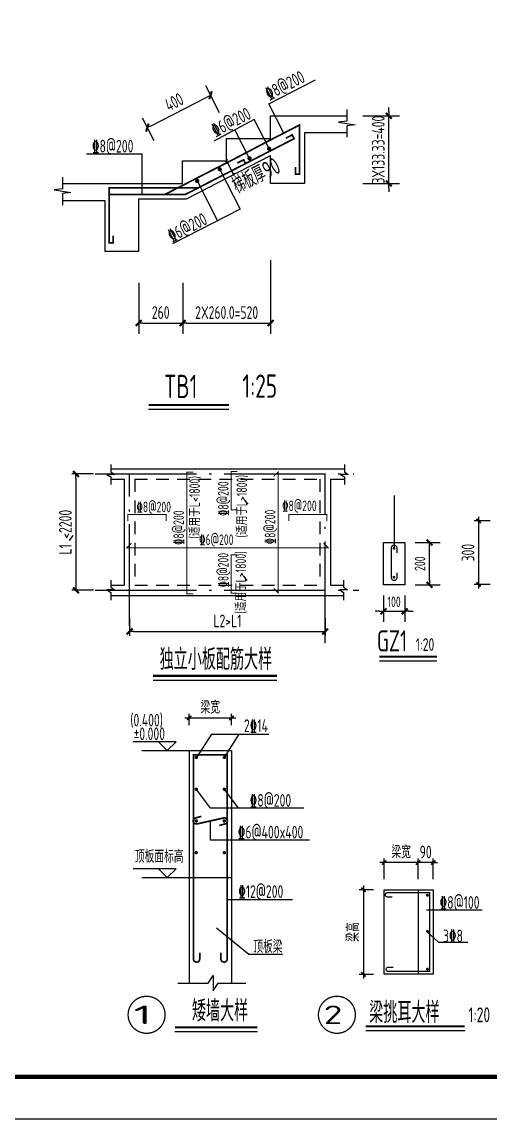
# Model space of a CAD drawing. Extents: x -144902 to 588294, y -160863 to 65494.
# Drawn here: x 257585 to 268654, y -159300 to -133365 of the extents above; entities that cross this region are included whole.
import ezdxf
from ezdxf.enums import TextEntityAlignment as Align

# ---------------------------------------------------------------- set-up
doc = ezdxf.new("R2010")
doc.units = 0
doc.header["$LTSCALE"] = 100
doc.linetypes.add('3', pattern=[5, 3, -2])
doc.linetypes.add('ACAD_ISO04W100', pattern=[30.5, 24, -3, 0.5, -3])
doc.layers.get('0').update_dxf_attribs({"linetype": 'CONTINUOUS'})
doc.layers.get('Defpoints').update_dxf_attribs({"linetype": 'CONTINUOUS'})
for name, color, linetype in [('1111$0$DIM', 3, 'CONTINUOUS'), ('1111$0$DMARK', 7, 'CONTINUOUS'), ('1111$0$TEXT', 130, 'CONTINUOUS'), ('1111$0$支座钢筋标注', 7, 'CONTINUOUS'), ('1111$0$梁__实线', 4, 'CONTINUOUS'), ('1508', 2, 'CONTINUOUS'), ('BDIM', 3, 'CONTINUOUS'), ('BSET', 2, 'CONTINUOUS'), ('b板标注', 6, 'CONTINUOUS'), ('CDIM', 3, 'CONTINUOUS'), ('CSET', 2, 'CONTINUOUS'), ('DOTE', 253, 'ACAD_ISO04W100'), ('GZ', 7, 'CONTINUOUS'), ('STAIR', 2, 'CONTINUOUS'), ('TEXT', 7, 'CONTINUOUS'), ('tk', 7, 'CONTINUOUS'), ('柱', 2, 'CONTINUOUS'), ('校对后版本08$0$柱', 50, 'CONTINUOUS'), ('梁__虚线', 106, '3')]:
    doc.layers.add(name, color=color, linetype=linetype)
doc.layers.add('REIN', color=6, linetype='CONTINUOUS', lineweight=18)
doc.styles.add('1111$0$TSSD_DIMENSION', font='Tssdeng.shx', dxfattribs={"width": 0.7, "bigfont": 'tssdchn.shx'})
doc.styles.add('_TCH_AXIS', font='tssdeng.shx', dxfattribs={"width": 0.7, "bigfont": 'tssdchn.shx'})
doc.styles.get("Standard").update_dxf_attribs({"font": 'tssdeng.shx', "width": 0.7, "bigfont": 'tssdchn.shx'})
doc.styles.add('TSSD_Dimension', font='Tssdeng.shx', dxfattribs={"width": 0.7, "bigfont": 'tssdchn.shx'})
doc.dimstyles.new('1111$0$TSSD_100_100', dxfattribs={"dimtxt": 300, "dimasz": 100, "dimexe": 100, "dimexo": 250, "dimgap": 100, "dimtad": 1, "dimdec": 0, "dimzin": 0, "dimdsep": 46, "dimtxsty": '1111$0$TSSD_DIMENSION', "dimblk": '1111$0$_TSDBK', "dimcen": 0, "dimdle": 100, "dimclrt": 255, "dimadec": 0, "dimazin": 0, "dimtfac": 1, "dimtdec": 0, "dimtix": 1, "dimtmove": 2, "dimatfit": 3, "dimldrblk": '1111$0$_TSDBK', "dimfxl": 1, "dimtolj": 1, "dimtzin": 0, "dimarcsym": 0})
doc.dimstyles.new('TSSD_100_100', dxfattribs={"dimtxt": 300, "dimasz": 100, "dimexe": 100, "dimexo": 250, "dimgap": 100, "dimtad": 1, "dimdec": 0, "dimzin": 0, "dimdsep": 46, "dimtxsty": 'TSSD_Dimension', "dimblk": 'ARCHTICK', "dimcen": 0, "dimdle": 100, "dimclrt": 7, "dimadec": 0, "dimazin": 0, "dimtfac": 1, "dimtdec": 0, "dimtix": 1, "dimtmove": 2, "dimatfit": 3, "dimfxl": 1, "dimtolj": 1, "dimtzin": 0, "dimarcsym": 0})
doc.dimstyles.new('TSSD_100_100$0', dxfattribs={"dimtxt": 300, "dimasz": 100, "dimexe": 250, "dimexo": 250, "dimgap": 100, "dimtad": 1, "dimdec": 0, "dimzin": 0, "dimdsep": 46, "dimtxsty": 'TSSD_Dimension', "dimblk": '_tsdbk', "dimblk1": '_tsdbk', "dimblk2": '_tsdbk', "dimsah": 1, "dimcen": 0, "dimclrt": 7, "dimadec": 0, "dimazin": 0, "dimtfac": 1, "dimtdec": 0, "dimtix": 1, "dimtmove": 2, "dimatfit": 3, "dimldrblk": '_tsdbk', "dimfxl": 1, "dimtolj": 1, "dimtzin": 0, "dimarcsym": 0})

# ---------------------------------------------------------------- blocks, each defined once
blk = doc.blocks.new('A1tk')
at = {"layer": 'tk', "color": 5}
blk.add_lwpolyline([(0, 0), (0, 59400), (84100, 59400), (84100, 0)], close=True, dxfattribs=at)
at = {"layer": 'tk', "const_width": 100}
blk.add_lwpolyline([(2500, 1000), (83100, 1000), (83100, 58400), (2500, 58400)], close=True, dxfattribs=at)
blk = doc.blocks.new('_tsdbk')
blk.add_line((-1, 0), (0, 0))
at = {"const_width": 0.5}
blk.add_lwpolyline([(-0.7, -0.7), (0.7, 0.7)], dxfattribs=at)
blk = doc.blocks.new('*D1405')
at = {"layer": 'CDIM', "color": 0, "lineweight": -2}
for p, q in [((266135, -146921), (266135, -147547)), ((266635, -146921), (266635, -147547)), ((266035, -147297), (265935, -147297)), ((266135, -147297), (266635, -147297)), ((266735, -147297), (266835, -147297))]:
    blk.add_line(p, q, dxfattribs=at)
at = {"layer": 'Defpoints', "color": 0}
for p in [(266135, -146671), (266635, -146671), (266635, -147297)]:
    blk.add_point(p, dxfattribs=at)
at = {"layer": 'CDIM', "color": 0, "lineweight": -2, "xscale": 100, "yscale": 100, "zscale": 100}
blk.add_blockref('_tsdbk', (266135, -147297), dxfattribs=at)
at = {"layer": 'CDIM', "color": 0, "lineweight": -2, "xscale": 100, "yscale": 100, "zscale": 100, "rotation": 180}
blk.add_blockref('_tsdbk', (266635, -147297), dxfattribs=at)
at = {"layer": 'CDIM', "color": 7, "insert": (266385, -147072), "char_height": 250, "attachment_point": 5, "style": 'TSSD_Dimension'}
blk.add_mtext('\\A1;100', dxfattribs=at)
blk = doc.blocks.new('*D1406')
at = {"layer": 'CDIM', "color": 0, "lineweight": -2}
for p, q in [((266885, -145671), (267473, -145671)), ((267223, -146571), (267223, -145771)), ((266885, -146671), (267473, -146671))]:
    blk.add_line(p, q, dxfattribs=at)
at = {"layer": 'Defpoints', "color": 0}
for p in [(266635, -145671, 0), (267223, -145671), (266635, -146671)]:
    blk.add_point(p, dxfattribs=at)
at = {"layer": 'CDIM', "color": 0, "lineweight": -2, "xscale": 100, "yscale": 100, "zscale": 100}
for p, rotation in [((267223, -145671), 90), ((267223, -146671), 270)]:
    blk.add_blockref('_tsdbk', p, dxfattribs=dict(at, rotation=rotation))
at = {"layer": 'CDIM', "color": 7, "insert": (266998, -146171), "char_height": 250, "attachment_point": 5, "rotation": 90, "style": 'TSSD_Dimension'}
blk.add_mtext('\\A1;200', dxfattribs=at)
blk = doc.blocks.new('1111$0$_TSDBK')
blk.add_line((-1, 0), (0, 0))
at = {"const_width": 0.5}
blk.add_lwpolyline([(-0.7, -0.7), (0.7, 0.7)], dxfattribs=at)
blk = doc.blocks.new('*D1407')
at = {"layer": '1111$0$DIM', "color": 0, "lineweight": -2}
for p, q in [((259274, -144051), (258762, -144051)), ((258862, -144151), (258862, -146701)), ((259274, -146801), (258762, -146801))]:
    blk.add_line(p, q, dxfattribs=at)
at = {"layer": 'Defpoints', "color": 0}
for p in [(259524, -144051), (258862, -146801), (259524, -146801)]:
    blk.add_point(p, dxfattribs=at)
at = {"layer": '1111$0$DIM', "color": 0, "lineweight": -2, "xscale": 100, "yscale": 100, "zscale": 100}
for p, rotation in [((258862, -144051), 90), ((258862, -146801), 270)]:
    blk.add_blockref('1111$0$_TSDBK', p, dxfattribs=dict(at, rotation=rotation))
at = {"layer": '1111$0$DIM', "color": 255, "insert": (258612, -145426), "char_height": 300, "attachment_point": 5, "rotation": 90, "style": '1111$0$TSSD_DIMENSION'}
blk.add_mtext('\\A1;L1 <2200', dxfattribs=at)
blk = doc.blocks.new('*D1408')
at = {"layer": '1111$0$DIM', "color": 0, "lineweight": -2}
for p, q in [((260131, -147458), (260131, -147874)), ((264756, -147458), (264756, -147874)), ((260231, -147774), (264656, -147774))]:
    blk.add_line(p, q, dxfattribs=at)
at = {"layer": 'Defpoints', "color": 0}
for p in [(260131, -147208), (264756, -147208), (264756, -147774)]:
    blk.add_point(p, dxfattribs=at)
at = {"layer": '1111$0$DIM', "color": 0, "lineweight": -2, "xscale": 100, "yscale": 100, "zscale": 100, "rotation": 180}
blk.add_blockref('1111$0$_TSDBK', (260131, -147774), dxfattribs=at)
at = {"layer": '1111$0$DIM', "color": 0, "lineweight": -2, "xscale": 100, "yscale": 100, "zscale": 100}
blk.add_blockref('1111$0$_TSDBK', (264756, -147774), dxfattribs=at)
at = {"layer": '1111$0$DIM', "color": 255, "insert": (262444, -147524), "char_height": 300, "attachment_point": 5, "style": '1111$0$TSSD_DIMENSION'}
blk.add_mtext('\\A1;L2>L1', dxfattribs=at)
blk = doc.blocks.new('_ArchTick')
at = {"color": 0, "linetype": 'ByBlock', "const_width": 0.4}
blk.add_lwpolyline([(-0.5, -0.5), (0.5, 0.5)], dxfattribs=at)
blk = doc.blocks.new('*D1409')
at = {"layer": 'BDIM', "color": 0, "lineweight": -2}
for p, q in [((261439, -149817), (262639, -149817)), ((261539, -149990), (261539, -149717)), ((262539, -149990), (262539, -149717))]:
    blk.add_line(p, q, dxfattribs=at)
at = {"layer": 'Defpoints', "color": 0}
for p in [(262539, -149817), (261539, -150240), (262539, -150240)]:
    blk.add_point(p, dxfattribs=at)
at = {"layer": 'BDIM', "color": 0, "lineweight": -2, "xscale": 100, "yscale": 100, "zscale": 100, "rotation": 180}
blk.add_blockref('_ArchTick', (261539, -149817), dxfattribs=at)
at = {"layer": 'BDIM', "color": 0, "lineweight": -2, "xscale": 100, "yscale": 100, "zscale": 100}
blk.add_blockref('_ArchTick', (262539, -149817), dxfattribs=at)
at = {"layer": 'BDIM', "color": 7, "insert": (262039, -149567), "char_height": 300, "attachment_point": 5, "style": 'TSSD_Dimension'}
blk.add_mtext('\\A1;梁宽', dxfattribs=at)
blk = doc.blocks.new('*D1412')
at = {"layer": 'CDIM', "color": 0, "lineweight": -2}
for p, q in [((268653, -145161), (268282, -145161)), ((268382, -145061), (268382, -146761)), ((268653, -146661), (268282, -146661))]:
    blk.add_line(p, q, dxfattribs=at)
at = {"layer": 'Defpoints', "color": 0}
for p in [(268903, -145161), (268382, -146661), (268903, -146661)]:
    blk.add_point(p, dxfattribs=at)
at = {"layer": 'CDIM', "color": 0, "lineweight": -2, "xscale": 100, "yscale": 100, "zscale": 100}
for p, rotation in [((268382, -145161), 90), ((268382, -146661), 270)]:
    blk.add_blockref('_ArchTick', p, dxfattribs=dict(at, rotation=rotation))
at = {"layer": 'CDIM', "color": 7, "insert": (268132, -145911), "char_height": 300, "attachment_point": 5, "rotation": 90, "style": 'TSSD_Dimension'}
blk.add_mtext('\\A1;300', dxfattribs=at)
blk = doc.blocks.new('*D1485')
at = {"layer": 'Defpoints', "color": 0}
for p in [(266951, -153237), (266951, -153879), (267311, -153879)]:
    blk.add_point(p, dxfattribs=at)
at = {"layer": 'GZ', "color": 0, "lineweight": -2}
for p, q in [((266951, -153237), (266851, -153237)), ((266951, -153629), (266951, -153137)), ((267311, -153237), (266951, -153237)), ((267311, -153629), (267311, -153137)), ((267311, -153237), (267411, -153237))]:
    blk.add_line(p, q, dxfattribs=at)
at = {"layer": 'GZ', "color": 0, "lineweight": -2, "xscale": 100, "yscale": 100, "zscale": 100}
blk.add_blockref('_ArchTick', (266951, -153237), dxfattribs=at)
at = {"layer": 'GZ', "color": 0, "lineweight": -2, "xscale": 100, "yscale": 100, "zscale": 100, "rotation": 180}
blk.add_blockref('_ArchTick', (267311, -153237), dxfattribs=at)
at = {"layer": 'GZ', "color": 7, "insert": (267131, -152987), "char_height": 300, "attachment_point": 5, "style": 'TSSD_Dimension'}
blk.add_mtext('\\A1;90', dxfattribs=at)
blk = doc.blocks.new('*D1486')
at = {"layer": 'Defpoints', "color": 0}
for p in [(266151, -153237), (266151, -153879), (266951, -153879)]:
    blk.add_point(p, dxfattribs=at)
at = {"layer": 'GZ', "color": 0, "lineweight": -2}
for p, q in [((267051, -153237), (266051, -153237)), ((266151, -153629), (266151, -153137)), ((266951, -153629), (266951, -153137))]:
    blk.add_line(p, q, dxfattribs=at)
at = {"layer": 'GZ', "color": 0, "lineweight": -2, "xscale": 100, "yscale": 100, "zscale": 100, "rotation": 180}
blk.add_blockref('_ArchTick', (266151, -153237), dxfattribs=at)
at = {"layer": 'GZ', "color": 0, "lineweight": -2, "xscale": 100, "yscale": 100, "zscale": 100}
blk.add_blockref('_ArchTick', (266951, -153237), dxfattribs=at)
at = {"layer": 'GZ', "color": 7, "insert": (266551, -152987), "char_height": 300, "attachment_point": 5, "style": 'TSSD_Dimension'}
blk.add_mtext('\\A1;梁宽', dxfattribs=at)
blk = doc.blocks.new('*D1414')
at = {"layer": 'Defpoints', "color": 0}
for p in [(266151, -153879), (265660, -155879), (266151, -155879)]:
    blk.add_point(p, dxfattribs=at)
at = {"layer": 'GZ', "color": 0, "lineweight": -2}
for p, q in [((265660, -153779), (265660, -155979)), ((265901, -153879), (265560, -153879)), ((265901, -155879), (265560, -155879))]:
    blk.add_line(p, q, dxfattribs=at)
at = {"layer": 'GZ', "color": 0, "lineweight": -2, "xscale": 100, "yscale": 100, "zscale": 100}
for p, rotation in [((265660, -153879), 90), ((265660, -155879), 270)]:
    blk.add_blockref('_ArchTick', p, dxfattribs=dict(at, rotation=rotation))
at = {"layer": 'GZ', "color": 7, "insert": (265410, -154879), "char_height": 300, "attachment_point": 5, "rotation": 90, "style": 'TSSD_Dimension'}
blk.add_mtext('\\A1;梁高', dxfattribs=at)
blk = doc.blocks.new('*D1415')
at = {"layer": 'Defpoints', "color": 0}
for p in [(262044, -135097), (262372, -135738), (260824, -136397)]:
    blk.add_point(p, dxfattribs=at)
at = {"layer": 'STAIR', "color": 0, "lineweight": -2}
for p, q in [((262258, -135515), (261930, -134874)), ((260639, -135817), (261955, -135143)), ((260710, -136174), (260436, -135640))]:
    blk.add_line(p, q, dxfattribs=at)
at = {"layer": 'STAIR', "color": 0, "lineweight": -2, "xscale": 100, "yscale": 100, "zscale": 100}
for p, rotation in [((262044, -135097), 27.14909976686223), ((260550, -135863), 207.1490997668622)]:
    blk.add_blockref('_tsdbk', p, dxfattribs=dict(at, rotation=rotation))
at = {"layer": 'STAIR', "color": 7, "insert": (261183, -135257), "char_height": 300, "attachment_point": 5, "rotation": 27.1491, "style": 'TSSD_Dimension'}
blk.add_mtext('\\A1;400', dxfattribs=at)
blk = doc.blocks.new('*D1416')
at = {"layer": 'Defpoints', "color": 0}
for p in [(265392, -135584), (266261, -135584), (265392, -137184)]:
    blk.add_point(p, dxfattribs=at)
at = {"layer": 'STAIR', "color": 0, "lineweight": -2}
for p, q in [((265642, -135584), (266511, -135584)), ((266261, -135484), (266261, -135384)), ((266261, -137184), (266261, -135584)), ((265642, -137184), (266511, -137184)), ((266261, -137284), (266261, -137384))]:
    blk.add_line(p, q, dxfattribs=at)
at = {"layer": 'STAIR', "color": 0, "lineweight": -2, "xscale": 100, "yscale": 100, "zscale": 100}
for p, rotation in [((266261, -135584), 270), ((266261, -137184), 90)]:
    blk.add_blockref('_tsdbk', p, dxfattribs=dict(at, rotation=rotation))
at = {"layer": 'STAIR', "color": 7, "insert": (266011, -136384), "char_height": 300, "attachment_point": 5, "rotation": 90, "style": 'TSSD_Dimension'}
blk.add_mtext('\\A1;3X133.33=400', dxfattribs=at)
blk = doc.blocks.new('*D1417')
at = {"layer": 'Defpoints', "color": 0}
for p in [(263466, -138750), (261386, -139284), (263466, -140484)]:
    blk.add_point(p, dxfattribs=at)
at = {"layer": 'STAIR', "color": 0, "lineweight": -2}
for p, q in [((263466, -139000), (263466, -140734)), ((261386, -139534), (261386, -140734)), ((261486, -140484), (263366, -140484))]:
    blk.add_line(p, q, dxfattribs=at)
at = {"layer": 'STAIR', "color": 0, "lineweight": -2, "xscale": 100, "yscale": 100, "zscale": 100, "rotation": 180}
blk.add_blockref('_tsdbk', (261386, -140484), dxfattribs=at)
at = {"layer": 'STAIR', "color": 0, "lineweight": -2, "xscale": 100, "yscale": 100, "zscale": 100}
blk.add_blockref('_tsdbk', (263466, -140484), dxfattribs=at)
at = {"layer": 'STAIR', "color": 7, "insert": (262426, -140234), "char_height": 300, "attachment_point": 5, "style": 'TSSD_Dimension'}
blk.add_mtext('\\A1;2X260.0=520', dxfattribs=at)
blk = doc.blocks.new('*D1418')
at = {"layer": 'Defpoints', "color": 0}
for p in [(260346, -139284), (261386, -139284), (261386, -140484)]:
    blk.add_point(p, dxfattribs=at)
at = {"layer": 'STAIR', "color": 0, "lineweight": -2}
for p, q in [((260346, -139534), (260346, -140734)), ((261386, -139534), (261386, -140734)), ((260446, -140484), (261286, -140484))]:
    blk.add_line(p, q, dxfattribs=at)
at = {"layer": 'STAIR', "color": 0, "lineweight": -2, "xscale": 100, "yscale": 100, "zscale": 100, "rotation": 180}
blk.add_blockref('_tsdbk', (260346, -140484), dxfattribs=at)
at = {"layer": 'STAIR', "color": 0, "lineweight": -2, "xscale": 100, "yscale": 100, "zscale": 100}
blk.add_blockref('_tsdbk', (261386, -140484), dxfattribs=at)
at = {"layer": 'STAIR', "color": 7, "insert": (260866, -140234), "char_height": 300, "attachment_point": 5, "style": 'TSSD_Dimension'}
blk.add_mtext('\\A1;260', dxfattribs=at)

msp = doc.modelspace()

# ---------------------------------------------------------------- linework, layer by layer
at = {"ltscale": 2}
for p, q in [((262063.779, -150200.856), (261712.834, -150752.423)), ((262063.779, -150200.856), (263421.17, -150200.856)), ((262717.34, -150200.856), (262366.395, -150752.423)), ((260423.554, -150589.236), (261538.872, -150589.236)), ((261538.872, -150589.236), (262538.872, -150589.236)), ((261538.872, -150589.236), (261538.872, -153589.236)), ((262538.872, -150589.236), (262538.872, -153589.236)), ((262043.486, -151953.601), (261719.35, -151518.462)), ((262706.024, -151953.601), (262381.888, -151518.462)), ((264253.599, -151953.601), (262043.486, -151953.601)), ((262043.486, -152709.244), (262043.486, -152251.756)), ((264382.523, -152709.244), (262043.486, -152709.244)), ((260423.554, -153589.236), (261538.872, -153589.236)), ((261538.872, -153589.236), (262538.872, -153589.236)), ((261538.872, -153589.236), (261538.872, -156089.236)), ((262538.872, -153589.236), (262538.872, -156089.236)), ((263983.765, -154120.23), (262438.872, -154120.23)), ((262952.792, -155406.32), (262188.716, -154790.354)), ((263743.771, -155406.32), (262952.792, -155406.32))]:
    msp.add_line(p, q, dxfattribs=at)
msp.add_line((261200.938, -157232.84), (263152.773, -157232.84))
for points in [[(260815.269, -150382.774), (261021.731, -150589.236), (261228.193, -150382.774), (260213.485, -150382.774)], [(260815.269, -153382.774), (261021.731, -153589.236), (261228.193, -153382.774), (260213.485, -153382.774)]]:
    msp.add_lwpolyline(points, dxfattribs=at)
at = {"ltscale": 2, "const_width": 40}
for points in [[(261788.872, -155364.236), (261788.872, -155514.236, -1), (261638.872, -155514.236), (261638.872, -150689.236), (262438.872, -150689.236), (262438.872, -155514.236, -1), (262288.872, -155514.236), (262288.872, -155364.236)], [(261826.139, -152144.419), (261687.549, -152183.52, 1), (261726.65, -152322.109), (262350.788, -152183.52, -1), (262389.889, -152322.109), (262251.299, -152361.21)]]:
    msp.add_lwpolyline(points, format="xyb", dxfattribs=at)
for points in [[(261687.402, -150752.423, 1), (261727.402, -150752.423, 1)], [(262350.305, -150752.423, 1), (262390.305, -150752.423, 1)], [(261687.402, -151502.423, 1), (261727.402, -151502.423, 1)], [(262350.305, -151502.423, 1), (262390.305, -151502.423, 1)], [(261687.402, -152252.423, 1), (261727.402, -152252.423, 1)], [(262350.305, -152252.423, 1), (262390.305, -152252.423, 1)], [(261687.402, -153002.423, 1), (261727.402, -153002.423, 1)], [(262350.305, -153002.423, 1), (262390.305, -153002.423, 1)]]:
    msp.add_lwpolyline(points, format="xyb", close=True, dxfattribs=at)
msp.add_lwpolyline([(261271.492, -156089.236), (261984.686, -156089.236), (262104.686, -155909.236), (262104.686, -156269.236), (262224.686, -156089.236), (262878.876, -156089.236)])
at = {"const_width": 50}
msp.add_lwpolyline([(261200.938, -157132.84), (263152.773, -157132.84)], dxfattribs=at)
at = {"const_width": 50, "elevation": 0}
msp.add_lwpolyline([(265713.595, -157110.353), (268055.58, -157110.353)], dxfattribs=at)
at = {"elevation": 0}
msp.add_lwpolyline([(265713.595, -157210.353), (268055.58, -157210.353)], dxfattribs=at)
at = {"layer": '1111$0$DMARK', "elevation": 0}
for points in [[(259684.34, -143826.968), (259684.34, -143996.802), (259774.34, -144059.302), (259594.34, -144059.302), (259684.34, -144121.802), (259684.34, -144300.274)], [(265208.766, -143826.968), (265208.766, -143996.802), (265298.766, -144059.302), (265118.766, -144059.302), (265208.767, -144121.802), (265208.766, -144300.274)], [(259684.34, -146558.999), (259684.34, -146728.833), (259774.34, -146791.333), (259594.34, -146791.333), (259684.34, -146853.833), (259684.34, -147032.305)], [(265190.003, -146558.999), (265190.003, -146728.833), (265280.003, -146791.333), (265100.003, -146791.333), (265190.003, -146853.833), (265190.003, -147032.305)]]:
    msp.add_lwpolyline(points, dxfattribs=at)
at = {"layer": '1111$0$TEXT'}
msp.add_line((260685.382, -148922.708, 0), (263614.625, -148922.708, 0), dxfattribs=at)
at = {"layer": '1111$0$TEXT', "const_width": 50, "elevation": 0}
msp.add_lwpolyline([(260685.382, -148822.708), (263614.625, -148822.708)], dxfattribs=at)
at = {"layer": '1111$0$支座钢筋标注'}
for p, q in [((262850.125, -144667.994, 0), (262927.939, -144765.206, 0)), ((258787.744, -145507.023, 0), (258699.428, -145621.742, 0)), ((262825.959, -146469.627, 0), (262903.773, -146566.839, 0))]:
    msp.add_line(p, q, dxfattribs=at)
at = {"layer": '1111$0$梁__实线'}
for p, q in [((259684.34, -143926.176, 0), (265208.766, -143926.176, 0)), ((259684.34, -144176.176, 0), (260006.146, -144176.176, 0)), ((260006.146, -144176.176, 0), (260006.146, -146676.176, 0)), ((264881.146, -144176.176, 0), (265208.767, -144176.176, 0)), ((264881.146, -144176.176, 0), (264881.146, -146676.176, 0)), ((259684.34, -146676.176, 0), (260006.146, -146676.176, 0)), ((264881.146, -146676.176, 0), (265190.003, -146676.176, 0)), ((259684.34, -146926.176, 0), (265190.003, -146926.176, 0))]:
    msp.add_line(p, q, dxfattribs=at)
at = {"layer": 'BSET', "color": 4}
msp.add_line((266038.284, -148470.209), (267396.302, -148470.209), dxfattribs=at)
at = {"layer": 'BSET', "elevation": 690.819}
msp.add_lwpolyline([(266634.863, -145670.599), (266634.863, -146670.599), (266134.863, -146670.599), (266134.863, -145670.599)], close=True, dxfattribs=at)
at = {"layer": 'BSET', "color": 4, "const_width": 50}
msp.add_lwpolyline([(266038.284, -148370.209), (267396.302, -148370.209)], dxfattribs=at)
at = {"layer": 'b板标注', "const_width": 30, "elevation": 0}
msp.add_lwpolyline([(266345.668, -154048.595), (266225.668, -154048.595, -1), (266225.668, -153948.595), (267224.041, -153948.595), (267224.041, -155810.407), (266246.128, -155810.407, -1), (266246.128, -155710.407), (266366.128, -155710.407)], format="xyb", dxfattribs=at)
at = {"layer": 'b板标注', "const_width": 30.625}
for points in [[(260095.66, -156835.248, 1), (260970.66, -156835.248, 1)], [(264595.133, -156835.248, 1), (265470.133, -156835.248, 1)]]:
    msp.add_lwpolyline(points, format="xyb", close=True, dxfattribs=at)
at = {"layer": 'DOTE'}
for p, q in [((259315.005, -144051.176, 0), (265429.353, -144051.176, 0)), ((260131.146, -147636.52, 0), (260131.146, -144051.176, 0)), ((264756.146, -148049.048, 0), (264756.146, -144051.176, 0)), ((259315.005, -146801.176, 0), (265548.023, -146801.176, 0))]:
    msp.add_line(p, q, dxfattribs=at)
at = {"layer": 'GZ'}
for p, q in [((266150.568, -153878.583), (267310.568, -153878.583)), ((266150.568, -155878.583), (266150.568, -153878.583)), ((266950.568, -153878.583), (266950.568, -155878.583)), ((267310.568, -153878.583), (267310.568, -155878.583)), ((267310.568, -155878.583), (266150.568, -155878.583))]:
    msp.add_line(p, q, dxfattribs=at)
at = {"layer": 'GZ', "linetype": 'ByBlock'}
for p, q in [((267150.585, -154353.656), (268465.506, -154353.656)), ((267173.098, -154880.101), (267432.404, -155120.705)), ((267432.404, -155120.705), (268131.739, -155120.705))]:
    msp.add_line(p, q, dxfattribs=at)
at = {"layer": 'GZ', "const_width": 35, "elevation": 0}
for points in [[(267155.598, -154009.476, 1), (267190.598, -154009.476, 1)], [(267155.598, -154862.601, 1), (267190.598, -154862.601, 1)], [(267155.598, -155754.753, 1), (267190.598, -155754.753, 1)]]:
    msp.add_lwpolyline(points, format="xyb", close=True, dxfattribs=at)
at = {"layer": 'REIN', "color": 210, "const_width": 25, "elevation": 0}
for points in [[(261634.343, -146883.282), (261484.343, -146883.282), (261484.343, -144010.837), (261634.343, -144010.837)], [(262681.788, -144895.121), (262531.788, -144895.121), (262531.788, -143990.636), (262681.788, -143990.636)], [(263538.097, -144107.873), (263644.163, -144001.807), (263644.163, -146859.843), (263538.097, -146753.777)], [(260089.956, -145161.075), (260089.956, -145011.075), (260994.441, -145011.075), (260994.441, -145161.075)], [(264797.336, -145161.075), (264797.336, -145011.075), (263892.851, -145011.075), (263892.851, -145161.075)], [(260173.886, -145688.536), (260067.82, -145794.602), (264823.739, -145794.602), (264717.673, -145688.536)], [(262681.788, -146868.606), (262531.788, -146868.606), (262531.788, -145964.121), (262681.788, -145964.121)]]:
    msp.add_lwpolyline(points, dxfattribs=at)
at = {"layer": 'REIN', "const_width": 30, "elevation": 690.819}
msp.add_lwpolyline([(266450.615, -145918.92), (266450.615, -145798.92, 1), (266320.615, -145798.92), (266320.615, -146501.901, 1), (266450.615, -146501.901), (266450.615, -146381.901)], format="xyb", dxfattribs=at)
for points in [[(266365.552, -145806.272, 1), (266400.552, -145806.272, 1)], [(266363.826, -146490.781, 1), (266398.826, -146490.781, 1)]]:
    msp.add_lwpolyline(points, format="xyb", close=True, dxfattribs=at)
at = {"layer": 'STAIR'}
for p, q in [((263465.584, -136116.984), (263465.584, -135583.664)), ((263465.584, -135583.664), (265265.584, -135583.664)), ((262425.584, -136650.304), (262425.584, -136116.984)), ((262425.584, -136116.984), (263465.584, -136116.984)), ((265265.584, -135983.664), (264265.584, -135983.664)), ((264265.584, -135983.664), (264265.584, -137183.664)), ((261385.584, -137183.624), (261385.584, -136650.304)), ((261385.584, -136650.304), (262425.584, -136650.304)), ((261472.508, -137543.624), (263465.584, -136521.56)), ((262440.816, -136617.161), (262411.974, -136679.92)), ((262425.584, -136650.304), (262589.855, -136970.64)), ((263465.584, -137183.664), (263465.584, -136521.56)), ((258545.584, -137183.624), (261385.584, -137183.624)), ((261729.213, -137123.103), (262212.899, -138066.314)), ((262605.086, -136937.497), (262576.245, -137000.256)), ((264265.584, -137183.664), (263465.584, -137183.664)), ((258545.584, -137583.624), (259545.584, -137583.624)), ((259545.584, -137583.624), (259545.584, -138783.624)), ((260345.584, -138783.624), (260345.584, -137543.624)), ((260345.584, -137543.624), (261472.508, -137543.624)), ((259545.584, -138783.624), (260345.584, -138783.624))]:
    msp.add_line(p, q, dxfattribs=at)
at = {"layer": 'STAIR', "color": 4}
msp.add_line((260580.971, -142520.691), (262480.971, -142520.691), dxfattribs=at)
at = {"layer": 'STAIR'}
for points in [[(263775.474, -135993.269), (263422.036, -135304.048), (264529.68, -134736.04)], [(265265.584, -135433.664), (265265.584, -135706.664), (265067.161, -135731.731), (265462.237, -135794.305), (265263.814, -135819.371), (265263.814, -136092.371)], [(263429.232, -136360.44), (263075.794, -135671.219), (262122.57, -136182.267)], [(262966.205, -136591.77), (262619.809, -135915.685), (262122.57, -136182.267)], [(260426.594, -137443.326), (260426.594, -136490.563), (259110.297, -136490.563)], [(262263.106, -136849.318), (262746.792, -137792.53), (261145.113, -138613.883)], [(258545.584, -137033.624), (258545.584, -137306.624), (258347.161, -137331.691), (258742.236, -137394.265), (258543.814, -137419.331), (258543.814, -137692.331)]]:
    msp.add_lwpolyline(points, dxfattribs=at)
at = {"layer": 'STAIR', "color": 2, "const_width": 40}
msp.add_lwpolyline([(264049.953, -136791.233), (264049.953, -136961.233), (264149.953, -136961.233), (264149.953, -135801.233), (263400.994, -136185.305), (262702.536, -136553.234), (260966.813, -137443.326)], dxfattribs=at)
at = {"layer": 'STAIR', "const_width": 40}
for points in [[(259745.286, -138413.326), (259745.286, -138583.326), (259645.286, -138583.326), (259645.286, -137443.326), (261448.943, -137443.326), (264019.953, -136124.893), (263974.323, -136035.911), (263823.053, -136113.483)], [(262872.659, -136713.234), (262827.028, -136624.252), (262675.758, -136701.824)], [(261760.951, -137283.326), (259645.286, -137283.326), (259645.286, -137443.326)]]:
    msp.add_lwpolyline(points, dxfattribs=at)
at = {"layer": 'STAIR', "const_width": 50}
for points in [[(263404.232, -136360.44, 1), (263454.232, -136360.44, 1)], [(262941.205, -136591.77, 1), (262991.205, -136591.77, 1)], [(262238.106, -136849.318, 1), (262288.106, -136849.318, 1)], [(261704.213, -137123.103, 1), (261754.213, -137123.103, 1)]]:
    msp.add_lwpolyline(points, format="xyb", close=True, dxfattribs=at)
at = {"layer": 'STAIR', "color": 4, "const_width": 50}
msp.add_lwpolyline([(260580.971, -142420.691), (262480.971, -142420.691)], dxfattribs=at)
at = {"layer": '柱'}
msp.add_line((266392.841, -145835.599, 690.819), (266392.841, -144556.28, 690.819), dxfattribs=at)
at = {"layer": '梁__虚线'}
for p, q in [((260256.146, -144176.176, 0), (260256.146, -146676.176, 0)), ((260256.146, -144176.176, 0), (264631.146, -144176.176, 0)), ((264631.146, -144176.176, 0), (264631.146, -146676.176, 0)), ((260256.146, -146676.176, 0), (264631.146, -146676.176, 0))]:
    msp.add_line(p, q, dxfattribs=at)

# ---------------------------------------------------------------- block references
at = {"layer": '1508'}
msp.add_blockref('A1tk', (203541.688, -159300.016), dxfattribs=at)

# ---------------------------------------------------------------- texts
at = {"layer": '1111$0$支座钢筋标注', "width": 0.7}
for s, p in [('(适用于L<1800)', (261793.47, -145579.424, 0)), ('%%1328@200', (262471.519, -145043.07, 0)), ('(适用于L>1800)', (262907.996, -145553.68, 0)), ('%%1328@200', (261416.031, -145728.18, 0)), ('%%1328@200', (263577.626, -145711.95, 0)), ('%%1328@200', (262471.519, -146733.025, 0)), ('(适用于L>1800)', (262883.829, -147355.313, 0))]:
    msp.add_text(s, height=250, rotation=90, dxfattribs=at).set_placement(p)
for s, p in [('%%1328@200', (260294.122, -144955.471, 0)), ('%%1328@200', (263737.682, -144929.499, 0)), ('%%1326@200', (261776.139, -145728.739, 0))]:
    msp.add_text(s, height=250, dxfattribs=at).set_placement(p)
at = {"layer": 'BSET', "color": 4, "width": 0.7}
msp.add_text('GZ1', height=500, dxfattribs=at).set_placement((265979.083, -148246.119))
at = {"layer": 'b板标注', "width": 0.7}
msp.add_text('独立小板配筋大样', height=500, dxfattribs=at).set_placement((262171.457, -148682.173, 0), align=Align.CENTER)
at = {"layer": 'b板标注', "style": '_TCH_AXIS'}
for tag, width, p, p2 in [('1', 2.888889, (260222.136, -157053.998), (260659.636, -157053.998)), ('2', 1.857143, (264721.609, -157053.998), (265159.109, -157053.998))]:
    msp.add_attdef(tag, text='1', height=437.5, dxfattribs=dict(at, width=width)).set_placement(p, p2, align=Align.FIT)
at = {"layer": 'CSET', "color": 4, "width": 0.7}
msp.add_text('1:20', height=300, dxfattribs=at).set_placement((266896.155, -148233.286, 690.819))
at = {"layer": 'GZ', "width": 0.7}
for s, p in [('%%1328@100', (267461.267, -154329.186)), ('3%%1328', (267540.343, -155121.46))]:
    msp.add_text(s, height=300, dxfattribs=at).set_placement(p)
at = {"layer": 'STAIR', "width": 0.7}
for s, height, p in [('%%1328@200', 300, (263432.72, -135217.198)), ('%%1326@200', 300, (262162.815, -136082.85)), ('梯板厚90', 400, (262687.701, -137443.6)), ('%%1326@200', 300, (261128.355, -138575.11))]:
    msp.add_text(s, height=height, rotation=27.1490998, dxfattribs=at).set_placement(p)
msp.add_text('%%1328@200', height=300, dxfattribs=at).set_placement((259240.725, -136451.735))
at = {"layer": 'STAIR', "color": 4, "width": 0.7}
for s, p in [('TB1', (260947.411, -142256.493)), ('1:25', (262797.647, -142247.832))]:
    msp.add_text(s, height=550, dxfattribs=at).set_placement(p)
at = {"layer": 'TEXT', "width": 0.7}
msp.add_text('矮墙大样', height=500, dxfattribs=at).set_placement((262269.038, -156991.812), align=Align.CENTER)
msp.add_text('梁挑耳大样', height=500, dxfattribs=at).set_placement((265796.37, -157030.08))
at = {"layer": '柱', "width": 0.7}
for s, p in [('(0.400)', (260148.167, -150020.112)), ('2%%13214', (262834.38, -150151.427)), ('%%p0.000', (260223.966, -150341.986)), ('%%1328@200', (262971.36, -151916.548)), ('%%1326@400x400', (262689.289, -152667.08)), ('顶板面标高', (260254.16, -153242.205)), ('%%13212@200', (262699.314, -154071.765)), ('顶板梁', (263053.898, -155373.836))]:
    msp.add_text(s, height=300, dxfattribs=at).set_placement(p)
at = {"layer": '校对后版本08$0$柱', "width": 0.7}
msp.add_text('1:20', height=350, dxfattribs=at).set_placement((268144.729, -157010.103))

# ---------------------------------------------------------------- dimensions: what is measured, and where the dimension line sits
at = {"layer": '1111$0$DIM'}
for p1, p2, distance, text, picture, middle in [((259524.324, -144051.176, 0), (259524.324, -146801.176, 0), -662.346, 'L1 <2200', '*D1407', (258611.979, -145426.176, 0)), ((260131.146, -147208.219, 0), (264756.146, -147208.219, 0), -566.062, 'L2>L1', '*D1408', (262443.646, -147524.281, 0))]:
    dim = msp.add_aligned_dim(p1=p1, p2=p2, distance=distance, text=text, dimstyle='1111$0$TSSD_100_100', dxfattribs=at)
    dim.commit()
    dim.dimension.update_dxf_attribs({"geometry": picture, "text_midpoint": middle})
at = {"layer": 'BDIM'}
dim = msp.add_linear_dim(base=(262538.875, -149817.14), p1=(261538.874, -150240.175), p2=(262538.875, -150240.177), text='梁宽', dimstyle='TSSD_100_100', dxfattribs=at)
dim.commit()
dim.dimension.update_dxf_attribs({"geometry": '*D1409', "text_midpoint": (262038.874, -149567.14)})
at = {"layer": 'CDIM'}
for base, p1, p2, dimstyle, override, picture, middle in [((268382.111, -146660.607), (268903.416, -145160.605), (268903.414, -146660.607), 'TSSD_100_100', {"dimlfac": 0.2}, '*D1412', (268132.111, -145910.606)), ((267223.098, -145670.599, 690.819), (266634.863, -146670.599, 690.819), (266634.863, -145670.599, 690.819), 'TSSD_100_100$0', {"dimtxt": 250, "dimlfac": 0.2, "dimsah": 0}, '*D1406', (266998.098, -146170.599, 690.819))]:
    dim = msp.add_linear_dim(base=base, p1=p1, p2=p2, angle=90, dimstyle=dimstyle, override=override, dxfattribs=at)
    dim.commit()
    dim.dimension.update_dxf_attribs({"geometry": picture, "text_midpoint": middle})
dim = msp.add_linear_dim(base=(266634.863, -147297.42, 690.819), p1=(266134.863, -146670.599, 690.819), p2=(266634.863, -146670.599, 690.819), dimstyle='TSSD_100_100$0', override={"dimtxt": 250, "dimlfac": 0.2, "dimsah": 0}, dxfattribs=at)
dim.commit()
dim.dimension.update_dxf_attribs({"geometry": '*D1405', "text_midpoint": (266384.863, -147072.42, 690.819)})
at = {"layer": 'GZ'}
dim = msp.add_linear_dim(base=(266150.568, -153236.822), p1=(266950.568, -153878.583), p2=(266150.568, -153878.583), text='梁宽', dimstyle='TSSD_100_100', override={"dimlfac": 0.25}, dxfattribs=at)
dim.commit()
dim.dimension.update_dxf_attribs({"geometry": '*D1486', "text_midpoint": (266550.568, -152986.822)})
dim = msp.add_linear_dim(base=(266950.568, -153236.822), p1=(267310.568, -153878.583), p2=(266950.568, -153878.583), dimstyle='TSSD_100_100', override={"dimlfac": 0.25}, dxfattribs=at)
dim.commit()
dim.dimension.update_dxf_attribs({"geometry": '*D1485', "text_midpoint": (267130.568, -152986.822)})
dim = msp.add_aligned_dim(p1=(266150.568, -153878.583), p2=(266150.568, -155878.583), distance=-490.63, text='梁高', dimstyle='TSSD_100_100', override={"dimlfac": 0.25}, dxfattribs=at)
dim.commit()
dim.dimension.update_dxf_attribs({"geometry": '*D1414', "text_midpoint": (265409.938, -154878.583)})
at = {"layer": 'STAIR'}
for base, p1, p2, angle, text, picture, middle in [((262043.81, -135096.939), (260824.144, -136396.685), (262372.352, -135737.611), 27.1490998, '400', '*D1415', (261183.008, -135257.41)), ((266260.626, -135583.664), (265391.5, -137183.624), (265391.501, -135583.664), 90, '3X133.33=400', '*D1416', (266010.626, -136383.644))]:
    dim = msp.add_linear_dim(base=base, p1=p1, p2=p2, angle=angle, text=text, dimstyle='TSSD_100_100$0', override={"dimzin": 8}, dxfattribs=at)
    dim.commit()
    dim.dimension.update_dxf_attribs({"geometry": picture, "text_midpoint": middle})
for base, p1, p2, text, picture, middle in [((263465.584, -140483.624), (261385.584, -139283.624), (263465.584, -138750.304), '2X260.0=520', '*D1417', (262425.584, -140233.624)), ((261385.584, -140483.624), (260345.584, -139283.624), (261385.584, -139283.624), '260', '*D1418', (260865.584, -140233.624))]:
    dim = msp.add_linear_dim(base=base, p1=p1, p2=p2, text=text, dimstyle='TSSD_100_100$0', override={"dimzin": 8}, dxfattribs=at)
    dim.commit()
    dim.dimension.update_dxf_attribs({"geometry": picture, "text_midpoint": middle})

doc.saveas('drawing.dxf')
